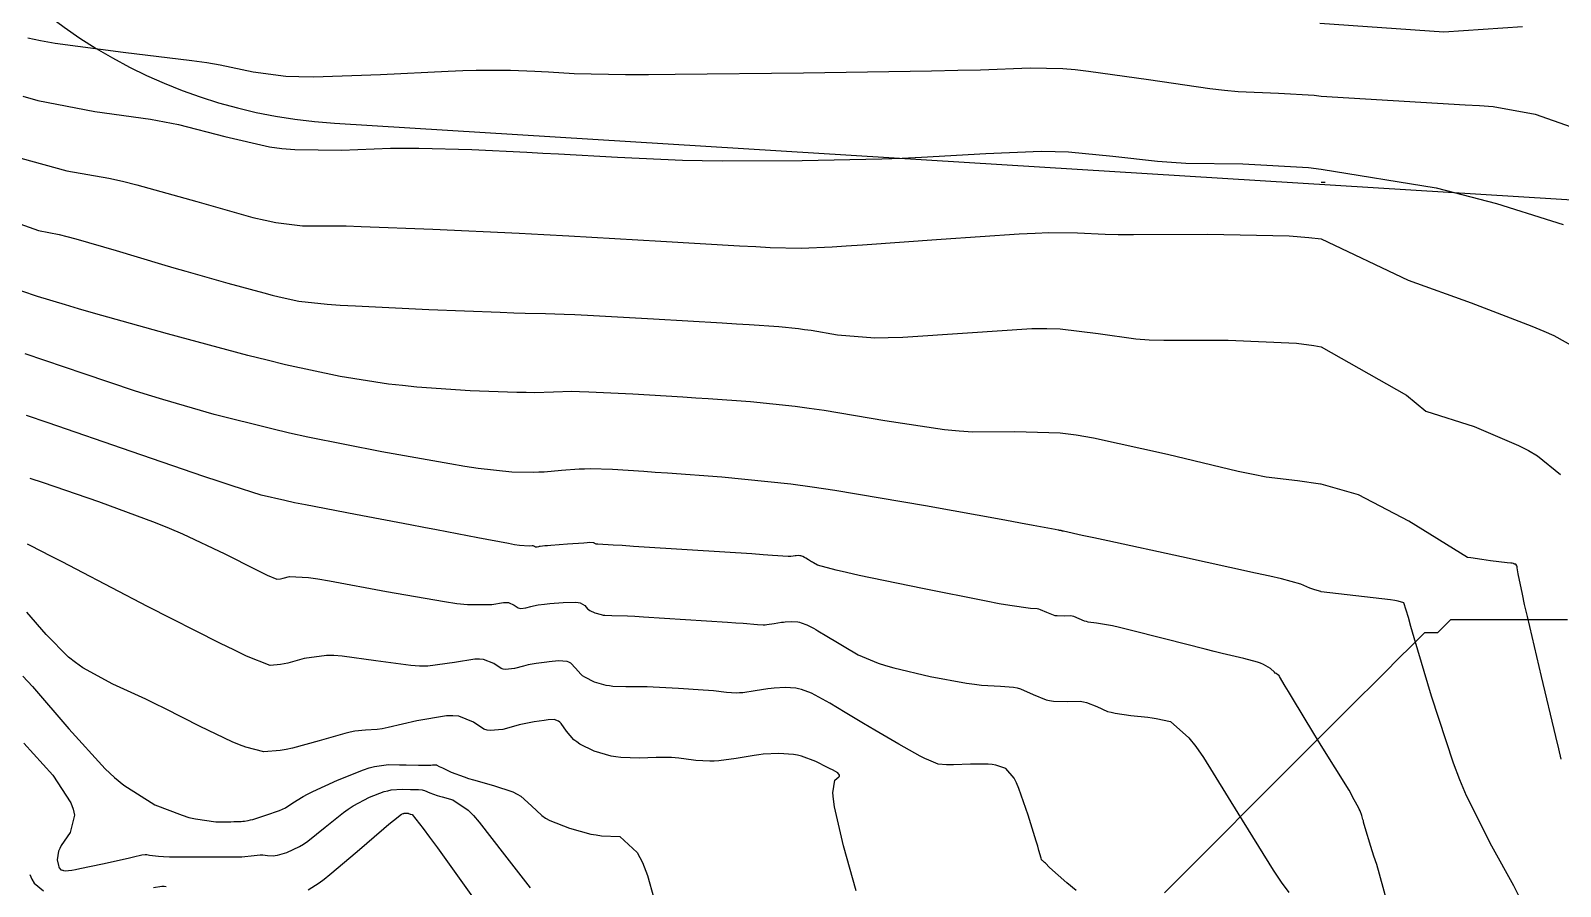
# Model space of a CAD drawing. Header units: metres. Extents: x 837117 to 838479, y 1189012 to 1191015.
# Drawn here: x 837900.8 to 838018.4, y 1190452.5 to 1190518.3 of the extents above; entities that cross this region are included whole.
import ezdxf

# ---------------------------------------------------------------- set-up
doc = ezdxf.new("R2010")
doc.units = ezdxf.units.M
doc.header["$LTSCALE"] = 0.3
for name, color, linetype in [('COTAS 10', 1, 'Continuous'), ('COTAS INT', 252, 'Continuous'), ('DRENAJE', 5, 'Continuous'), ('VIA2', 121, 'Continuous')]:
    doc.layers.add(name, color=color, linetype=linetype)

msp = doc.modelspace()

# ---------------------------------------------------------------- linework, layer by layer
at = {"layer": 'COTAS 10'}
for points in [[(837899.58, 1190503.56), (837901.39, 1190502.93), (837902.96, 1190502.62), (837903.57, 1190502.47), (837904.25, 1190502.28), (837907.34, 1190501.39), (837910.84, 1190500.34), (837911.78, 1190500.06), (837912.71, 1190499.79), (837915.95, 1190498.87), (837918.71, 1190498.12), (837919.34, 1190497.96), (837919.89, 1190497.82), (837921.39, 1190497.48), (837923.58, 1190497.26), (837924.58, 1190497.19), (837925.75, 1190497.12), (837931.39, 1190496.85), (837936.87, 1190496.63), (837937.94, 1190496.59), (837938.81, 1190496.56), (837940.36, 1190496.53), (837941.8, 1190496.49), (837942.61, 1190496.45), (837943.6, 1190496.4), (837948.67, 1190496.12), (837953.94, 1190495.81), (837955.06, 1190495.75), (837956.03, 1190495.69), (837958.31, 1190495.54), (837959.81, 1190495.38), (837960.28, 1190495.32), (837960.78, 1190495.25), (837962.81, 1190494.9), (837965.68, 1190494.68), (837966.71, 1190494.69), (837967.84, 1190494.72), (837972.81, 1190495.06), (837977.77, 1190495.38), (837978.92, 1190495.39), (837979.95, 1190495.37), (837982.85, 1190495.01), (837985.75, 1190494.59), (837986.78, 1190494.52), (837987.92, 1190494.48), (837992.85, 1190494.49), (837998.11, 1190494.27), (837999.44, 1190494.08), (838000, 1190493.97), (838006.56, 1190490.25), (838008.06, 1190489.04), (838011.76, 1190487.84), (838015.19, 1190486.4), (838015.95, 1190486), (838016.63, 1190485.6), (838018.41, 1190484.15)], [(837981.16, 1190452.17), (837980.45, 1190452.76), (837979.11, 1190453.93), (837978.8, 1190454.26), (837978.74, 1190454.32), (837978.69, 1190454.38), (837978.57, 1190454.47), (837978.53, 1190454.5), (837978.51, 1190454.52), (837978.5, 1190454.54), (837978.47, 1190454.65), (837978.31, 1190455.24), (837978.21, 1190455.57), (837978.09, 1190455.96), (837977.49, 1190457.97), (837976.77, 1190460.02), (837976.58, 1190460.44), (837976.4, 1190460.8), (837975.77, 1190461.56), (837974.98, 1190461.81), (837974.7, 1190461.86), (837974.4, 1190461.89), (837973.05, 1190461.88), (837971.74, 1190461.83), (837971.45, 1190461.83), (837971.2, 1190461.83), (837970.56, 1190461.89), (837969.83, 1190462.18), (837969.52, 1190462.33), (837969.17, 1190462.51), (837967.52, 1190463.43), (837965.7, 1190464.49), (837965.25, 1190464.75), (837964.81, 1190465.01), (837963.41, 1190465.86), (837962.23, 1190466.57), (837961.94, 1190466.74), (837961.67, 1190466.89), (837960.81, 1190467.34), (837960.04, 1190467.63), (837959.82, 1190467.68), (837959.61, 1190467.72), (837958.8, 1190467.78), (837957.95, 1190467.73), (837957.71, 1190467.7), (837957.45, 1190467.67), (837956.48, 1190467.51), (837955.54, 1190467.38), (837955.29, 1190467.36), (837955.06, 1190467.35), (837954.29, 1190467.4), (837953.29, 1190467.51), (837952.91, 1190467.54), (837952.49, 1190467.58), (837950.59, 1190467.71), (837948.65, 1190467.81), (837948.19, 1190467.83), (837947.77, 1190467.84), (837946.53, 1190467.83), (837945.55, 1190467.86), (837945.29, 1190467.9), (837945.03, 1190467.94), (837944.14, 1190468.2), (837943.39, 1190468.57), (837943.22, 1190468.68), (837943.07, 1190468.8), (837942.68, 1190469.26), (837942.3, 1190469.65), (837942.17, 1190469.72), (837942.02, 1190469.77), (837941.36, 1190469.82), (837940.64, 1190469.75), (837940.46, 1190469.73), (837940.27, 1190469.71), (837939.64, 1190469.63), (837939.03, 1190469.51), (837938.85, 1190469.47), (837938.66, 1190469.43), (837937.97, 1190469.23), (837937.3, 1190469.16), (837937.12, 1190469.19), (837936.95, 1190469.24), (837936.38, 1190469.62), (837935.6, 1190469.94), (837935.29, 1190469.97), (837934.94, 1190469.96), (837933.36, 1190469.69), (837931.31, 1190469.43), (837930.68, 1190469.43), (837930.01, 1190469.46), (837927.33, 1190469.83), (837924.72, 1190470.2), (837924.1, 1190470.24), (837923.53, 1190470.24), (837921.82, 1190470), (837920.55, 1190469.65), (837920.26, 1190469.59), (837919.98, 1190469.54), (837919.2, 1190469.48), (837917.37, 1190470.2), (837916.44, 1190470.64), (837915.33, 1190471.18), (837909.77, 1190474.02), (837904.28, 1190476.88), (837903.21, 1190477.43), (837902.33, 1190477.88), (837900.79, 1190478.67), (837900.53, 1190478.81)]]:
    msp.add_lwpolyline(points, dxfattribs=at)
at = {"layer": 'COTAS INT'}
msp.add_line((838000.32, 1190506.61), (838000, 1190506.61), dxfattribs=at)
for points in [[(837999.91, 1190518.86), (838009.45, 1190518.2), (838015.48, 1190518.61)], [(837900.57, 1190517.74), (837901.54, 1190517.53), (837902.66, 1190517.33), (837907.89, 1190516.64), (837913.18, 1190516), (837914.33, 1190515.83), (837915.35, 1190515.67), (837917.89, 1190515.13), (837920.4, 1190514.8), (837921.39, 1190514.76), (837922.52, 1190514.75), (837927.68, 1190514.93), (837932.87, 1190515.18), (837934.02, 1190515.23), (837935.04, 1190515.25), (837937.68, 1190515.26), (837939.54, 1190515.17), (837940.06, 1190515.14), (837940.6, 1190515.11), (837942.58, 1190515), (837946.51, 1190514.93), (837948.28, 1190514.93), (837950.33, 1190514.94), (837960.2, 1190515.04), (837970.04, 1190515.2), (837972.08, 1190515.24), (837973.82, 1190515.28), (837977.62, 1190515.43), (837980.15, 1190515.37), (837981.08, 1190515.29), (837982.12, 1190515.17), (837986.72, 1190514.52), (837991.45, 1190513.84), (837992.58, 1190513.72), (837993.62, 1190513.62), (837996.72, 1190513.48), (837999.47, 1190513.32), (838000, 1190513.24), (838011.08, 1190512.59), (838012.19, 1190512.54), (838013.24, 1190512.46), (838016.46, 1190511.86), (838019.22, 1190510.89)], [(837900.17, 1190513.26), (837901.34, 1190512.91), (837905.72, 1190512.07), (837909.98, 1190511.47), (837911.08, 1190511.27), (837912.15, 1190511.06), (837915.72, 1190510.14), (837919.13, 1190509.36), (837920.1, 1190509.23), (837921.08, 1190509.14), (837924.69, 1190509.11), (837928.45, 1190509.24), (837929.53, 1190509.25), (837930.62, 1190509.25), (837934.69, 1190509.14), (837938.94, 1190508.94), (837940.15, 1190508.87), (837941.37, 1190508.81), (837945.91, 1190508.55), (837950.9, 1190508.34), (837952.41, 1190508.3), (837953.98, 1190508.28), (837960.11, 1190508.3), (837966.23, 1190508.44), (837967.78, 1190508.49), (837969.28, 1190508.55), (837974.21, 1190508.84), (837978.47, 1190509.01), (837979.55, 1190509), (837980.59, 1190508.97), (837983.99, 1190508.63), (837987.43, 1190508.24), (837988.49, 1190508.17), (837989.6, 1190508.11), (837993.99, 1190508.06), (837999.03, 1190507.77), (838000, 1190507.64), (838008.84, 1190506.19), (838013.48, 1190504.99), (838017.73, 1190503.67), (838018.61, 1190503.38)], [(837900.03, 1190508.48), (837903.55, 1190507.5), (837906.78, 1190506.95), (837907.83, 1190506.72), (837908.95, 1190506.44), (837913.55, 1190505.15), (837917.87, 1190503.93), (837918.81, 1190503.71), (837919.64, 1190503.53), (837921.69, 1190503.29), (837924.03, 1190503.29), (837925.04, 1190503.27), (837926.2, 1190503.23), (837931.69, 1190503.02), (837938.34, 1190502.71), (837940.23, 1190502.61), (837942.15, 1190502.5), (837949.23, 1190502.09), (837955.29, 1190501.74), (837956.55, 1190501.68), (837957.63, 1190501.62), (837960.02, 1190501.55), (837962.41, 1190501.67), (837963.49, 1190501.74), (837964.74, 1190501.82), (837970.79, 1190502.26), (837976.78, 1190502.66), (837978.01, 1190502.72), (837979.06, 1190502.76), (837981.27, 1190502.74), (837983.4, 1190502.63), (837984.4, 1190502.61), (837985.57, 1190502.61), (837991.27, 1190502.65), (837997.54, 1190502.51), (837999.07, 1190502.39), (838000, 1190502.29), (838006.7, 1190499.09), (838011.53, 1190497.35), (838016.2, 1190495.57), (838017.13, 1190495.18), (838017.9, 1190494.84), (838019.4, 1190494)], [(838018.46, 1190462.28), (838018.27, 1190463.06), (838018.04, 1190464), (838016.95, 1190468.62), (838015.86, 1190473.24), (838015.65, 1190474.17), (838015.48, 1190474.95), (838015.16, 1190476.51), (838015.09, 1190476.98), (838015.07, 1190477.07), (838015.05, 1190477.14), (838014.98, 1190477.25), (838014.92, 1190477.25), (838014.9, 1190477.25), (838014.89, 1190477.25), (838014.86, 1190477.27), (838014.84, 1190477.29), (838014.83, 1190477.29), (838014.83, 1190477.3), (838014.79, 1190477.31), (838014.69, 1190477.33), (838014.64, 1190477.34), (838014.58, 1190477.34), (838014.3, 1190477.36), (838013.03, 1190477.52), (838012.35, 1190477.62), (838011.52, 1190477.74), (838011.25, 1190477.77), (838006.76, 1190480.57), (838002.89, 1190482.6), (838000, 1190483.41), (837999.95, 1190483.42), (837998.19, 1190483.68), (837995.79, 1190483.96), (837994.78, 1190484.16), (837993.62, 1190484.4), (837988.19, 1190485.7), (837982.49, 1190486.95), (837981.16, 1190487.17), (837979.94, 1190487.33), (837976.45, 1190487.44), (837973.22, 1190487.41), (837972.17, 1190487.48), (837971.05, 1190487.59), (837966.45, 1190488.28), (837961.79, 1190489.07), (837960.64, 1190489.24), (837959.55, 1190489.39), (837956.12, 1190489.75), (837952.88, 1190489.97), (837951.92, 1190490.04), (837950.93, 1190490.1), (837947.09, 1190490.33), (837943.7, 1190490.5), (837942.99, 1190490.52), (837942.38, 1190490.53), (837940.97, 1190490.5), (837939.53, 1190490.45), (837938.89, 1190490.46), (837938.15, 1190490.47), (837934.58, 1190490.6), (837930.47, 1190490.88), (837929.38, 1190490.99), (837928.3, 1190491.11), (837924.58, 1190491.69), (837920.36, 1190492.6), (837918.97, 1190492.94), (837917.48, 1190493.31), (837911.3, 1190494.98), (837905.62, 1190496.57), (837904.45, 1190496.91), (837903.45, 1190497.2), (837901.3, 1190497.85), (837900.1, 1190498.26)], [(838015.17, 1190451.82), (838014.81, 1190452.52), (838013.12, 1190455.58), (838011.19, 1190459.45), (838010.68, 1190460.67), (838010.18, 1190461.95), (838008.48, 1190467.1), (838007.17, 1190471.59), (838006.91, 1190472.46), (838006.71, 1190473.16), (838006.36, 1190474.3), (838005.93, 1190474.42), (838005.67, 1190474.47), (838005.35, 1190474.53), (838000, 1190475.14), (837999.99, 1190475.15), (837999.52, 1190475.3), (837999.14, 1190475.43), (837998.45, 1190475.72), (837996.95, 1190476.13), (837996.06, 1190476.33), (837994.96, 1190476.58), (837989.28, 1190477.83), (837983.61, 1190479.05), (837982.52, 1190479.29), (837981.64, 1190479.48), (837980.2, 1190479.79), (837980.12, 1190479.81), (837980.11, 1190479.81), (837980.1, 1190479.82), (837980.07, 1190479.82), (837980.05, 1190479.82), (837980.05, 1190479.83), (837980.04, 1190479.83), (837980.03, 1190479.83), (837980.02, 1190479.83), (837980.02, 1190479.84), (837979.99, 1190479.84), (837979.99, 1190479.84), (837979.99, 1190479.84), (837979.96, 1190479.85), (837979.96, 1190479.85), (837979.96, 1190479.85), (837979.94, 1190479.85), (837979.88, 1190479.86), (837979.84, 1190479.87), (837979.79, 1190479.88), (837979.56, 1190479.93), (837977.85, 1190480.24), (837976.88, 1190480.42), (837975.69, 1190480.64), (837969.59, 1190481.76), (837962.62, 1190482.93), (837960.88, 1190483.18), (837959.22, 1190483.41), (837953.93, 1190483.96), (837949.74, 1190484.26), (837948.79, 1190484.32), (837947.92, 1190484.39), (837945.52, 1190484.54), (837943.8, 1190484.59), (837943.37, 1190484.58), (837942.95, 1190484.57), (837941.59, 1190484.46), (837940.25, 1190484.34), (837939.84, 1190484.33), (837939.42, 1190484.32), (837937.78, 1190484.35), (837935.19, 1190484.63), (837934.17, 1190484.78), (837933.02, 1190484.97), (837927.78, 1190485.9), (837922.1, 1190487.03), (837920.67, 1190487.34), (837919.31, 1190487.66), (837914.9, 1190488.77), (837910.94, 1190489.93), (837909.85, 1190490.26), (837908.77, 1190490.6), (837904.9, 1190491.89), (837900.36, 1190493.44)], [(838005.05, 1190451.38), (838004.28, 1190454.16), (838004.06, 1190454.81), (838003.83, 1190455.56), (838003.38, 1190456.99), (838003.27, 1190457.42), (838003.25, 1190457.53), (838003.22, 1190457.63), (838003.14, 1190457.94), (838003, 1190458.29), (838002.94, 1190458.42), (838002.87, 1190458.55), (838002.54, 1190459.14), (838002.17, 1190459.89), (838000, 1190463.32), (837999.44, 1190464.25), (837997.81, 1190466.95), (837997.49, 1190467.47), (837997.24, 1190467.89), (837996.81, 1190468.62), (837996.77, 1190468.69), (837996.75, 1190468.71), (837996.74, 1190468.73), (837996.67, 1190468.76), (837996.54, 1190468.85), (837996.48, 1190468.89), (837996.42, 1190468.95), (837996.1, 1190469.23), (837995.56, 1190469.56), (837995.35, 1190469.65), (837995.11, 1190469.73), (837994.06, 1190470.01), (837992.39, 1190470.4), (837991.78, 1190470.55), (837991.09, 1190470.73), (837988.05, 1190471.5), (837985.11, 1190472.24), (837984.49, 1190472.39), (837983.96, 1190472.51), (837982.72, 1190472.73), (837982.1, 1190472.81), (837981.95, 1190472.85), (837981.81, 1190472.89), (837981.39, 1190473.07), (837980.99, 1190473.23), (837980.87, 1190473.26), (837980.74, 1190473.28), (837980.24, 1190473.27), (837979.7, 1190473.28), (837979.56, 1190473.3), (837979.42, 1190473.34), (837978.92, 1190473.55), (837978.43, 1190473.76), (837978.3, 1190473.8), (837978.16, 1190473.83), (837977.65, 1190473.86), (837976.06, 1190474.08), (837975.24, 1190474.22), (837974.26, 1190474.41), (837969.34, 1190475.38), (837964.47, 1190476.4), (837963.51, 1190476.61), (837962.72, 1190476.79), (837961.28, 1190477.18), (837960.97, 1190477.36), (837960.89, 1190477.41), (837960.82, 1190477.45), (837960.58, 1190477.59), (837960.38, 1190477.72), (837960.33, 1190477.74), (837960.28, 1190477.77), (837960.14, 1190477.84), (837960.01, 1190477.9), (837959.97, 1190477.9), (837959.93, 1190477.91), (837959.8, 1190477.92), (837959.65, 1190477.91), (837959.61, 1190477.91), (837959.57, 1190477.9), (837959.4, 1190477.88), (837959.24, 1190477.85), (837959.2, 1190477.85), (837959.16, 1190477.85), (837959.03, 1190477.86), (837957.83, 1190477.94), (837957.11, 1190477.99), (837956.23, 1190478.05), (837951.68, 1190478.34), (837947.14, 1190478.63), (837946.27, 1190478.69), (837945.56, 1190478.73), (837944.39, 1190478.8), (837944.32, 1190478.8), (837944.29, 1190478.8), (837944.27, 1190478.81), (837944.2, 1190478.83), (837944.15, 1190478.85), (837944.13, 1190478.86), (837944.12, 1190478.87), (837944.09, 1190478.91), (837943.76, 1190478.92), (837943.57, 1190478.91), (837943.32, 1190478.89), (837942.06, 1190478.8), (837940.78, 1190478.7), (837940.53, 1190478.68), (837940.32, 1190478.66), (837939.95, 1190478.63), (837939.87, 1190478.61), (837939.82, 1190478.6), (837939.73, 1190478.57), (837939.64, 1190478.56), (837939.62, 1190478.57), (837939.6, 1190478.58), (837939.52, 1190478.63), (837939.42, 1190478.67), (837939.38, 1190478.67), (837939.33, 1190478.67), (837939.12, 1190478.64), (837938.37, 1190478.7), (837937.98, 1190478.76), (837937.51, 1190478.84), (837935.17, 1190479.28), (837931.99, 1190479.9), (837931, 1190480.09), (837929.95, 1190480.29), (837925.76, 1190481.08), (837921.9, 1190481.82), (837921.07, 1190481.99), (837920.33, 1190482.15), (837918.51, 1190482.57), (837916.26, 1190483.29), (837915.26, 1190483.62), (837914.09, 1190484.01), (837908.51, 1190485.92), (837902.12, 1190488.12), (837900.45, 1190488.69)], [(837900.72, 1190483.88), (837901.74, 1190483.53), (837905.99, 1190482.07), (837910.34, 1190480.47), (837911.42, 1190480.03), (837912.44, 1190479.6), (837915.7, 1190478.07), (837918.08, 1190476.85), (837918.56, 1190476.61), (837918.95, 1190476.42), (837919.7, 1190476.12), (837919.99, 1190476.14), (837920.09, 1190476.16), (837920.2, 1190476.18), (837920.67, 1190476.31), (837922.13, 1190476.23), (837922.87, 1190476.13), (837923.75, 1190475.99), (837928.13, 1190475.17), (837932.6, 1190474.38), (837933.55, 1190474.25), (837934.36, 1190474.16), (837936.24, 1190474.16), (837937.14, 1190474.31), (837937.33, 1190474.32), (837937.51, 1190474.31), (837937.95, 1190474.12), (837938.27, 1190473.91), (837938.37, 1190473.88), (837938.47, 1190473.86), (837938.85, 1190473.91), (837939.24, 1190474.01), (837939.35, 1190474.04), (837939.45, 1190474.06), (837939.8, 1190474.13), (837940.3, 1190474.19), (837940.49, 1190474.21), (837940.71, 1190474.23), (837941.71, 1190474.31), (837942.67, 1190474.33), (837942.87, 1190474.31), (837943.04, 1190474.28), (837943.38, 1190474.08), (837943.6, 1190473.83), (837943.68, 1190473.77), (837943.77, 1190473.71), (837944.17, 1190473.51), (837944.65, 1190473.38), (837944.79, 1190473.35), (837944.93, 1190473.33), (837945.46, 1190473.31), (837946.66, 1190473.28), (837947.23, 1190473.26), (837947.89, 1190473.22), (837951.14, 1190473.02), (837954.36, 1190472.81), (837955.01, 1190472.76), (837955.56, 1190472.73), (837956.66, 1190472.63), (837957.11, 1190472.6), (837957.25, 1190472.61), (837957.39, 1190472.62), (837957.94, 1190472.69), (837958.51, 1190472.79), (837958.66, 1190472.8), (837958.8, 1190472.82), (837959.3, 1190472.85), (837959.77, 1190472.82), (837959.9, 1190472.79), (837960.02, 1190472.76), (837960.47, 1190472.59), (837960.98, 1190472.33), (837961.14, 1190472.24), (837961.31, 1190472.14), (837961.99, 1190471.73), (837962.82, 1190471.23), (837963.07, 1190471.08), (837963.34, 1190470.92), (837964.4, 1190470.3), (837965.94, 1190469.65), (837966.52, 1190469.47), (837967.15, 1190469.29), (837969.95, 1190468.63), (837972.73, 1190468.12), (837973.35, 1190468.03), (837973.9, 1190467.95), (837975.35, 1190467.87), (837976.36, 1190467.81), (837976.63, 1190467.75), (837976.9, 1190467.68), (837977.87, 1190467.25), (837978.85, 1190466.84), (837979.13, 1190466.77), (837979.42, 1190466.72), (837980.47, 1190466.71), (837981.47, 1190466.72), (837981.72, 1190466.68), (837981.97, 1190466.63), (837982.75, 1190466.31), (837983.58, 1190465.94), (837983.86, 1190465.87), (837984.16, 1190465.8), (837985.38, 1190465.63), (837986.67, 1190465.5), (837987, 1190465.45), (837987.33, 1190465.4), (837988.41, 1190465.17), (837989.83, 1190463.92), (837990.37, 1190463.23), (837990.96, 1190462.39), (837993.61, 1190458.12), (837996.31, 1190453.72), (837996.93, 1190452.8), (837997.51, 1190452.01)], [(837964.24, 1190452.15), (837963.29, 1190455.6), (837962.59, 1190458.6), (837962.5, 1190459.2), (837962.45, 1190459.69), (837962.62, 1190460.64), (837962.93, 1190460.9), (837962.96, 1190460.97), (837962.98, 1190461.03), (837962.85, 1190461.21), (837962.43, 1190461.45), (837962.26, 1190461.53), (837962.06, 1190461.63), (837961.15, 1190462.08), (837960.06, 1190462.49), (837959.75, 1190462.57), (837959.44, 1190462.63), (837958.31, 1190462.71), (837957.11, 1190462.64), (837956.76, 1190462.6), (837956.4, 1190462.55), (837955.03, 1190462.33), (837953.68, 1190462.14), (837953.34, 1190462.12), (837953.01, 1190462.11), (837951.92, 1190462.17), (837951.01, 1190462.29), (837950.8, 1190462.32), (837950.61, 1190462.34), (837950.05, 1190462.39), (837949.4, 1190462.4), (837949.15, 1190462.4), (837948.87, 1190462.39), (837947.6, 1190462.35), (837946.16, 1190462.4), (837945.78, 1190462.45), (837945.41, 1190462.51), (837944.11, 1190462.89), (837943.01, 1190463.42), (837942.77, 1190463.59), (837942.55, 1190463.76), (837941.97, 1190464.43), (837941.57, 1190465.01), (837941.47, 1190465.12), (837941.37, 1190465.2), (837941.02, 1190465.32), (837940.58, 1190465.28), (837940.42, 1190465.26), (837940.25, 1190465.24), (837939.49, 1190465.13), (837938.6, 1190464.97), (837938.34, 1190464.91), (837938.08, 1190464.84), (837937.09, 1190464.56), (837936.12, 1190464.46), (837935.87, 1190464.5), (837935.63, 1190464.57), (837934.82, 1190465.11), (837933.69, 1190465.58), (837933.24, 1190465.61), (837932.75, 1190465.6), (837930.48, 1190465.22), (837928.27, 1190464.7), (837927.81, 1190464.61), (837927.41, 1190464.54), (837926.52, 1190464.49), (837925.7, 1190464.42), (837925.34, 1190464.34), (837924.93, 1190464.24), (837922.97, 1190463.68), (837920.9, 1190463.12), (837920.42, 1190463.01), (837919.97, 1190462.94), (837918.7, 1190462.84), (837917.33, 1190463.18), (837916.83, 1190463.36), (837916.27, 1190463.59), (837913.82, 1190464.78), (837911.09, 1190466.16), (837910.36, 1190466.52), (837909.63, 1190466.87), (837907.09, 1190468.03), (837904.8, 1190469.28), (837904.23, 1190469.69), (837903.69, 1190470.11), (837901.97, 1190471.85), (837900.48, 1190473.57)], [(837900.18, 1190468.64), (837900.92, 1190467.86), (837903.72, 1190464.61), (837906.5, 1190461.53), (837907.23, 1190460.86), (837907.93, 1190460.26), (837910.33, 1190458.75), (837912.42, 1190457.95), (837912.95, 1190457.79), (837913.44, 1190457.67), (837915.02, 1190457.46), (837916.18, 1190457.46), (837916.41, 1190457.47), (837916.6, 1190457.47), (837916.97, 1190457.48), (837917.08, 1190457.5), (837917.1, 1190457.5), (837917.13, 1190457.5), (837917.21, 1190457.49), (837917.51, 1190457.54), (837917.67, 1190457.59), (837917.86, 1190457.64), (837918.85, 1190457.95), (837919.91, 1190458.32), (837920.15, 1190458.43), (837920.36, 1190458.53), (837920.94, 1190458.91), (837921.73, 1190459.4), (837922.07, 1190459.58), (837922.47, 1190459.78), (837924.38, 1190460.65), (837926.36, 1190461.45), (837926.8, 1190461.59), (837927.21, 1190461.71), (837928.3, 1190461.87), (837929.14, 1190461.83), (837929.39, 1190461.82), (837929.64, 1190461.82), (837930.59, 1190461.81), (837931.39, 1190461.81), (837931.55, 1190461.81), (837931.68, 1190461.82), (837931.91, 1190461.83), (837931.96, 1190461.83), (837931.97, 1190461.83), (837931.98, 1190461.83), (837932.02, 1190461.8), (837932.2, 1190461.71), (837932.31, 1190461.66), (837932.44, 1190461.59), (837933.11, 1190461.28), (837934.11, 1190460.9), (837934.45, 1190460.78), (837934.82, 1190460.67), (837936.36, 1190460.25), (837937.85, 1190459.75), (837938.18, 1190459.58), (837938.48, 1190459.41), (837939.28, 1190458.68), (837940.07, 1190457.93), (837940.37, 1190457.74), (837940.7, 1190457.55), (837942.2, 1190456.95), (837943.84, 1190456.51), (837944.26, 1190456.44), (837944.68, 1190456.38), (837946.07, 1190456.33), (837947.42, 1190455.1), (837947.81, 1190454.31), (837948.21, 1190453.32), (837949.68, 1190448.08)], [(837900.24, 1190463.51), (837902.47, 1190461.05), (837903.86, 1190458.92), (837904.05, 1190458.42), (837904.15, 1190457.96), (837903.82, 1190456.62), (837903.13, 1190455.64), (837903.01, 1190455.41), (837902.91, 1190455.19), (837902.81, 1190454.53), (837902.91, 1190454.08), (837902.94, 1190453.99), (837902.97, 1190453.91), (837903.09, 1190453.77), (837903.22, 1190453.73), (837903.26, 1190453.72), (837903.3, 1190453.71), (837903.43, 1190453.67), (837903.94, 1190453.73), (837904.23, 1190453.78), (837904.56, 1190453.85), (837906.29, 1190454.22), (837908.04, 1190454.61), (837908.39, 1190454.69), (837908.69, 1190454.76), (837909.32, 1190454.91), (837909.57, 1190454.94), (837909.63, 1190454.94), (837909.7, 1190454.94), (837909.91, 1190454.88), (837910.62, 1190454.8), (837910.99, 1190454.79), (837911.45, 1190454.77), (837913.75, 1190454.75), (837916.1, 1190454.75), (837916.59, 1190454.76), (837917.02, 1190454.77), (837917.96, 1190454.85), (837918.42, 1190454.91), (837918.53, 1190454.91), (837918.64, 1190454.91), (837919, 1190454.86), (837919.43, 1190454.84), (837919.58, 1190454.86), (837919.75, 1190454.89), (837920.48, 1190455.08), (837921.44, 1190455.54), (837921.75, 1190455.74), (837922.08, 1190455.97), (837923.42, 1190457.04), (837924.83, 1190458.17), (837925.2, 1190458.43), (837925.57, 1190458.67), (837926.83, 1190459.34), (837927.95, 1190459.77), (837928.23, 1190459.84), (837928.49, 1190459.9), (837929.34, 1190459.97), (837929.99, 1190459.94), (837930.13, 1190459.94), (837930.26, 1190459.93), (837930.59, 1190459.94), (837930.87, 1190459.91), (837930.96, 1190459.89), (837931.06, 1190459.86), (837931.48, 1190459.69), (837932.03, 1190459.48), (837932.21, 1190459.42), (837932.41, 1190459.36), (837933.24, 1190459.13), (837934.41, 1190458.34), (837934.82, 1190457.93), (837935.27, 1190457.43), (837937.2, 1190454.91), (837939.18, 1190452.37)], [(837922.12, 1190452.22), (837922.97, 1190452.76), (837923.35, 1190453.05), (837923.79, 1190453.4), (837925.89, 1190455.17), (837927.93, 1190456.93), (837928.33, 1190457.28), (837928.67, 1190457.55), (837929.28, 1190458.04), (837929.43, 1190458.09), (837929.46, 1190458.1), (837929.5, 1190458.11), (837929.61, 1190458.12), (837929.69, 1190458.11), (837929.71, 1190458.11), (837929.73, 1190458.11), (837929.77, 1190458.11), (837929.81, 1190458.11), (837929.82, 1190458.11), (837929.83, 1190458.1), (837929.96, 1190458.05), (837929.98, 1190458.05), (837930.01, 1190458.04), (837930.12, 1190458.01), (837930.96, 1190456.94), (837931.45, 1190456.27), (837932.05, 1190455.45), (837935.14, 1190451.14)], [(837900.72, 1190453.39), (837900.87, 1190453.03), (837901.04, 1190452.74), (837901.77, 1190452.15)], [(837910.22, 1190452.41), (837910.87, 1190452.5), (837911.04, 1190452.5), (837911.2, 1190452.48)]]:
    msp.add_lwpolyline(points, dxfattribs=at)
at = {"layer": 'DRENAJE'}
msp.add_polyline3d([(838018.94, 1190472.99, 0), (838017.94, 1190472.99, 0), (838016.94, 1190472.99, 0), (838015.94, 1190472.99, 0), (838014.94, 1190472.99, 0), (838013.94, 1190472.99, 0), (838012.94, 1190472.99, 0), (838011.94, 1190472.99, 0), (838010.94, 1190472.99, 0), (838009.94, 1190472.99, 0), (838008.94, 1190471.99, 0), (838007.94, 1190471.99, 0), (838006.94, 1190470.99, 0), (838005.94, 1190469.99, 0), (838004.95, 1190468.99, 0), (838003.95, 1190467.99, 0), (838002.95, 1190467, 0), (838001.95, 1190466, 0), (838000.95, 1190465, 0), (837999.95, 1190464, 0), (837998.95, 1190463, 0), (837997.95, 1190462, 0), (837996.95, 1190461, 0), (837995.95, 1190460, 0), (837994.95, 1190459, 0), (837993.95, 1190458, 0), (837992.95, 1190457, 0), (837991.95, 1190456, 0), (837990.95, 1190455, 0), (837989.95, 1190454, 0), (837988.95, 1190453, 0), (837987.95, 1190452, 0)], dxfattribs=at)
at = {"layer": 'VIA2'}
msp.add_line((837924.14, 1190511.18), (838052.06, 1190503.26), dxfattribs=at)
msp.add_arc((837926.6, 1190551.1), 40, 130.1087, 266.4604, dxfattribs=at)

doc.saveas('drawing.dxf')
